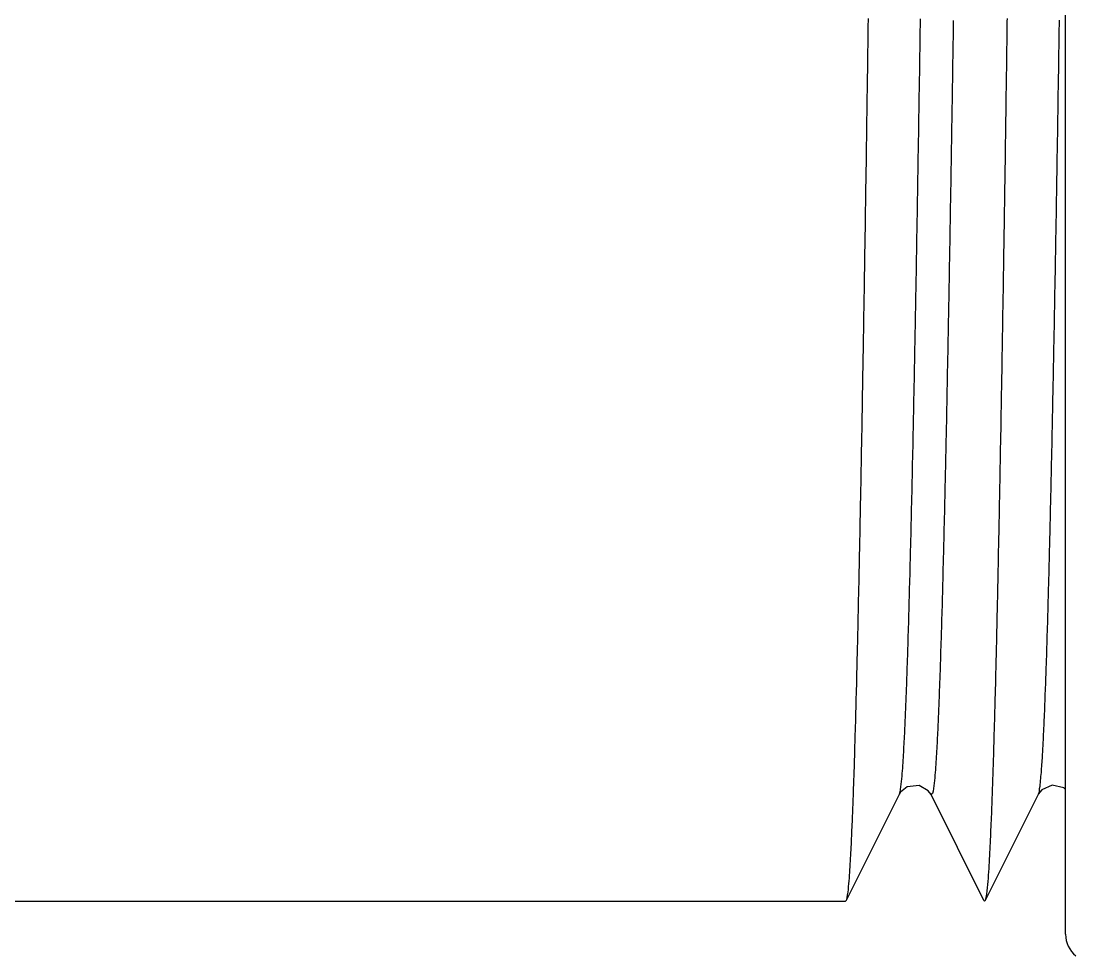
# Model space of a CAD drawing. Header units: millimetres. Extents: x 0 to 3800, y -67 to 2530.
# Drawn here: x 3271.89 to 3283.58, y 871.66 to 882.02 of the extents above; entities that cross this region are included whole.
import ezdxf

# ---------------------------------------------------------------- set-up
doc = ezdxf.new("R2010")
doc.units = ezdxf.units.MM
doc.layers.add('내부선 및 부속', color=4, linetype='Continuous')

msp = doc.modelspace()

# ---------------------------------------------------------------- linework, layer by layer
at = {"layer": '내부선 및 부속', "linetype": 'Continuous'}
for p, q in [((3283.461, 871.903), (3283.461, 913.701)), ((3281.616, 873.45), (3281.029, 872.277)), ((3282.557, 872.277), (3281.971, 873.45)), ((3283.156, 873.45), (3282.569, 872.277)), ((3261.559, 872.271), (3281.023, 872.271)), ((3261.559, 872.271), (3281.023, 872.271)), ((3281.029, 872.277), (3281.023, 872.271)), ((3282.563, 872.271), (3282.557, 872.277)), ((3282.569, 872.277), (3282.563, 872.271))]:
    msp.add_line(p, q, dxfattribs=at)
at = {"layer": '내부선 및 부속', "linetype": 'Continuous', "flags": 128}
for points in [[(3281.273, 882.047), (3281.273, 882.015), (3281.273, 882.015), (3281.272, 881.984), (3281.272, 881.953), (3281.271, 881.921), (3281.271, 881.89), (3281.27, 881.859), (3281.27, 881.827), (3281.27, 881.796), (3281.269, 881.765), (3281.269, 881.733), (3281.268, 881.702), (3281.268, 881.671), (3281.267, 881.639), (3281.267, 881.608), (3281.266, 881.577), (3281.266, 881.545), (3281.266, 881.514), (3281.265, 881.483), (3281.265, 881.451), (3281.264, 881.42), (3281.264, 881.389), (3281.263, 881.357), (3281.263, 881.326), (3281.262, 881.295), (3281.262, 881.263), (3281.262, 881.232), (3281.261, 881.201), (3281.261, 881.169), (3281.26, 881.138), (3281.26, 881.107), (3281.259, 881.075), (3281.259, 881.044), (3281.258, 881.013), (3281.258, 880.981), (3281.257, 880.95), (3281.257, 880.919), (3281.256, 880.888), (3281.256, 880.856), (3281.256, 880.825), (3281.255, 880.794), (3281.255, 880.762), (3281.254, 880.731), (3281.254, 880.7), (3281.253, 880.668), (3281.253, 880.637), (3281.252, 880.606), (3281.252, 880.574), (3281.251, 880.543), (3281.251, 880.512), (3281.25, 880.48), (3281.25, 880.449), (3281.25, 880.418), (3281.249, 880.386), (3281.249, 880.355), (3281.248, 880.324), (3281.248, 880.292), (3281.247, 880.261), (3281.247, 880.23), (3281.246, 880.198), (3281.246, 880.167), (3281.245, 880.136), (3281.245, 880.104), (3281.244, 880.073), (3281.244, 880.042), (3281.243, 880.01), (3281.243, 879.979), (3281.242, 879.948), (3281.242, 879.916), (3281.241, 879.885), (3281.241, 879.854), (3281.241, 879.822), (3281.24, 879.791), (3281.24, 879.76), (3281.239, 879.729), (3281.239, 879.697), (3281.238, 879.666), (3281.238, 879.635), (3281.237, 879.603), (3281.237, 879.572), (3281.236, 879.541), (3281.236, 879.509), (3281.235, 879.478), (3281.235, 879.447), (3281.234, 879.415), (3281.234, 879.384), (3281.233, 879.353), (3281.233, 879.321), (3281.232, 879.29), (3281.232, 879.259), (3281.231, 879.227), (3281.231, 879.196), (3281.23, 879.165), (3281.23, 879.133), (3281.229, 879.102), (3281.229, 879.071), (3281.228, 879.039), (3281.228, 879.008), (3281.227, 878.977), (3281.227, 878.945), (3281.226, 878.914), (3281.226, 878.883), (3281.226, 878.883), (3281.225, 878.851), (3281.225, 878.82), (3281.224, 878.789), (3281.224, 878.757), (3281.223, 878.726), (3281.223, 878.695), (3281.222, 878.663), (3281.222, 878.632), (3281.221, 878.601), (3281.221, 878.57), (3281.22, 878.538), (3281.219, 878.507), (3281.219, 878.476), (3281.218, 878.444), (3281.218, 878.413), (3281.217, 878.382), (3281.217, 878.35), (3281.216, 878.319), (3281.216, 878.288), (3281.215, 878.256), (3281.215, 878.225), (3281.214, 878.194), (3281.214, 878.162), (3281.213, 878.131), (3281.213, 878.1), (3281.212, 878.068), (3281.212, 878.037), (3281.211, 878.006), (3281.21, 877.974), (3281.21, 877.943), (3281.209, 877.912), (3281.209, 877.88), (3281.208, 877.849), (3281.208, 877.818), (3281.207, 877.786), (3281.207, 877.755), (3281.206, 877.724), (3281.206, 877.692), (3281.205, 877.661), (3281.204, 877.63), (3281.204, 877.598), (3281.203, 877.567), (3281.203, 877.536), (3281.202, 877.505), (3281.202, 877.473), (3281.201, 877.442), (3281.201, 877.411), (3281.2, 877.379), (3281.199, 877.348), (3281.199, 877.317), (3281.198, 877.285), (3281.198, 877.254), (3281.197, 877.223), (3281.197, 877.191), (3281.196, 877.16), (3281.195, 877.129), (3281.195, 877.097), (3281.194, 877.066), (3281.194, 877.035), (3281.193, 877.003), (3281.192, 876.972), (3281.192, 876.941), (3281.191, 876.909), (3281.191, 876.878), (3281.19, 876.847), (3281.189, 876.815), (3281.189, 876.784), (3281.188, 876.753), (3281.188, 876.721), (3281.187, 876.69), (3281.186, 876.659), (3281.186, 876.627), (3281.185, 876.596), (3281.185, 876.565), (3281.184, 876.534), (3281.183, 876.502), (3281.183, 876.471), (3281.182, 876.44), (3281.182, 876.408), (3281.181, 876.377), (3281.18, 876.346), (3281.18, 876.314), (3281.179, 876.283), (3281.178, 876.252), (3281.178, 876.22), (3281.177, 876.189), (3281.177, 876.158), (3281.176, 876.126), (3281.175, 876.095), (3281.175, 876.064), (3281.174, 876.032), (3281.173, 876.001), (3281.173, 875.97), (3281.172, 875.938), (3281.171, 875.907), (3281.171, 875.876), (3281.17, 875.844), (3281.169, 875.813), (3281.169, 875.782), (3281.168, 875.75), (3281.168, 875.75), (3281.167, 875.719), (3281.167, 875.688), (3281.166, 875.657), (3281.165, 875.625), (3281.165, 875.594), (3281.164, 875.563), (3281.163, 875.531), (3281.163, 875.5), (3281.162, 875.469), (3281.161, 875.437), (3281.16, 875.406), (3281.16, 875.375), (3281.159, 875.343), (3281.158, 875.312), (3281.158, 875.281), (3281.157, 875.249), (3281.156, 875.218), (3281.155, 875.187), (3281.155, 875.155), (3281.154, 875.124), (3281.153, 875.093), (3281.153, 875.061), (3281.152, 875.03), (3281.151, 874.999), (3281.15, 874.967), (3281.15, 874.936), (3281.149, 874.905), (3281.148, 874.874), (3281.147, 874.842), (3281.146, 874.811), (3281.146, 874.78), (3281.145, 874.748), (3281.144, 874.717), (3281.143, 874.686), (3281.143, 874.654), (3281.142, 874.623), (3281.141, 874.592), (3281.14, 874.56), (3281.139, 874.529), (3281.138, 874.498), (3281.138, 874.466), (3281.137, 874.435), (3281.136, 874.404), (3281.135, 874.372), (3281.134, 874.341), (3281.133, 874.31), (3281.133, 874.278), (3281.132, 874.247), (3281.131, 874.216), (3281.13, 874.185), (3281.129, 874.153), (3281.128, 874.122), (3281.127, 874.091), (3281.126, 874.059), (3281.125, 874.028), (3281.124, 873.997), (3281.124, 873.965), (3281.123, 873.934), (3281.122, 873.903), (3281.121, 873.871), (3281.12, 873.84), (3281.119, 873.809), (3281.118, 873.777), (3281.117, 873.746), (3281.116, 873.715), (3281.115, 873.684), (3281.114, 873.652), (3281.113, 873.621), (3281.112, 873.59), (3281.11, 873.558), (3281.109, 873.527), (3281.108, 873.496), (3281.107, 873.464), (3281.106, 873.433), (3281.105, 873.402), (3281.104, 873.37), (3281.103, 873.339), (3281.101, 873.308), (3281.1, 873.277), (3281.099, 873.245), (3281.098, 873.214), (3281.097, 873.183), (3281.095, 873.151), (3281.094, 873.12), (3281.093, 873.089), (3281.091, 873.057), (3281.09, 873.026), (3281.089, 872.995), (3281.087, 872.964), (3281.086, 872.932), (3281.084, 872.901), (3281.083, 872.87), (3281.081, 872.838), (3281.079, 872.807), (3281.078, 872.776), (3281.076, 872.745), (3281.074, 872.713), (3281.072, 872.682), (3281.07, 872.651), (3281.068, 872.619), (3281.068, 872.619), (3281.066, 872.588), (3281.064, 872.557), (3281.062, 872.526), (3281.06, 872.494), (3281.057, 872.463), (3281.054, 872.432), (3281.051, 872.401), (3281.047, 872.37), (3281.043, 872.339), (3281.038, 872.307), (3281.029, 872.278), (3281.029, 872.278)], [(3281.85, 882.043), (3281.85, 882.013), (3281.849, 881.984), (3281.849, 881.954), (3281.848, 881.925), (3281.848, 881.895), (3281.847, 881.866), (3281.847, 881.836), (3281.846, 881.807), (3281.846, 881.777), (3281.846, 881.747), (3281.845, 881.718), (3281.845, 881.688), (3281.844, 881.659), (3281.844, 881.629), (3281.843, 881.6), (3281.843, 881.57), (3281.842, 881.541), (3281.842, 881.511), (3281.841, 881.482), (3281.841, 881.452), (3281.841, 881.423), (3281.84, 881.393), (3281.84, 881.363), (3281.839, 881.334), (3281.839, 881.304), (3281.838, 881.275), (3281.838, 881.245), (3281.837, 881.216), (3281.837, 881.186), (3281.836, 881.157), (3281.836, 881.127), (3281.835, 881.098), (3281.835, 881.068), (3281.834, 881.038), (3281.834, 881.009), (3281.833, 880.979), (3281.833, 880.95), (3281.833, 880.92), (3281.832, 880.891), (3281.832, 880.861), (3281.831, 880.832), (3281.831, 880.802), (3281.83, 880.773), (3281.83, 880.743), (3281.829, 880.713), (3281.829, 880.684), (3281.828, 880.654), (3281.828, 880.625), (3281.827, 880.595), (3281.827, 880.566), (3281.826, 880.536), (3281.826, 880.507), (3281.825, 880.477), (3281.825, 880.448), (3281.824, 880.418), (3281.824, 880.389), (3281.823, 880.359), (3281.823, 880.329), (3281.822, 880.3), (3281.822, 880.27), (3281.821, 880.241), (3281.821, 880.211), (3281.82, 880.182), (3281.82, 880.152), (3281.819, 880.123), (3281.819, 880.093), (3281.818, 880.064), (3281.818, 880.034), (3281.817, 880.004), (3281.817, 879.975), (3281.816, 879.945), (3281.816, 879.916), (3281.815, 879.886), (3281.815, 879.857), (3281.814, 879.827), (3281.814, 879.798), (3281.813, 879.768), (3281.813, 879.739), (3281.812, 879.709), (3281.812, 879.68), (3281.812, 879.68), (3281.811, 879.65), (3281.811, 879.62), (3281.81, 879.591), (3281.81, 879.561), (3281.809, 879.532), (3281.809, 879.502), (3281.808, 879.473), (3281.808, 879.443), (3281.807, 879.414), (3281.807, 879.384), (3281.806, 879.355), (3281.806, 879.325), (3281.805, 879.295), (3281.805, 879.266), (3281.804, 879.236), (3281.804, 879.207), (3281.803, 879.177), (3281.803, 879.148), (3281.802, 879.118), (3281.802, 879.089), (3281.801, 879.059), (3281.801, 879.03), (3281.8, 879), (3281.799, 878.971), (3281.799, 878.941), (3281.798, 878.911), (3281.798, 878.882), (3281.797, 878.852), (3281.797, 878.823), (3281.796, 878.793), (3281.796, 878.764), (3281.795, 878.734), (3281.795, 878.705), (3281.794, 878.675), (3281.793, 878.646), (3281.793, 878.616), (3281.792, 878.586), (3281.792, 878.557), (3281.791, 878.527), (3281.791, 878.498), (3281.79, 878.468), (3281.79, 878.439), (3281.789, 878.409), (3281.789, 878.38), (3281.788, 878.35), (3281.787, 878.321), (3281.787, 878.291), (3281.786, 878.262), (3281.786, 878.232), (3281.785, 878.202), (3281.785, 878.173), (3281.784, 878.143), (3281.783, 878.114), (3281.783, 878.084), (3281.782, 878.055), (3281.782, 878.025), (3281.781, 877.996), (3281.781, 877.966), (3281.78, 877.937), (3281.779, 877.907), (3281.779, 877.877), (3281.778, 877.848), (3281.778, 877.818), (3281.777, 877.789), (3281.776, 877.759), (3281.776, 877.73), (3281.775, 877.7), (3281.775, 877.671), (3281.774, 877.641), (3281.773, 877.612), (3281.773, 877.582), (3281.772, 877.553), (3281.772, 877.523), (3281.771, 877.493), (3281.77, 877.464), (3281.77, 877.434), (3281.769, 877.405), (3281.769, 877.375), (3281.768, 877.346), (3281.767, 877.316), (3281.767, 877.287), (3281.766, 877.257), (3281.765, 877.228), (3281.765, 877.198), (3281.764, 877.169), (3281.763, 877.139), (3281.763, 877.109), (3281.762, 877.08), (3281.762, 877.05), (3281.761, 877.021), (3281.76, 876.991), (3281.76, 876.962), (3281.759, 876.932), (3281.758, 876.903), (3281.758, 876.873), (3281.757, 876.844), (3281.756, 876.814), (3281.756, 876.785), (3281.755, 876.755), (3281.754, 876.725), (3281.754, 876.725), (3281.754, 876.696), (3281.753, 876.666), (3281.752, 876.637), (3281.752, 876.607), (3281.751, 876.578), (3281.75, 876.548), (3281.75, 876.519), (3281.749, 876.489), (3281.748, 876.46), (3281.747, 876.43), (3281.747, 876.401), (3281.746, 876.371), (3281.745, 876.341), (3281.745, 876.312), (3281.744, 876.282), (3281.743, 876.253), (3281.742, 876.223), (3281.742, 876.194), (3281.741, 876.164), (3281.74, 876.135), (3281.74, 876.105), (3281.739, 876.076), (3281.738, 876.046), (3281.737, 876.017), (3281.737, 875.987), (3281.736, 875.957), (3281.735, 875.928), (3281.734, 875.898), (3281.734, 875.869), (3281.733, 875.839), (3281.732, 875.81), (3281.731, 875.78), (3281.73, 875.751), (3281.73, 875.721), (3281.729, 875.692), (3281.728, 875.662), (3281.727, 875.633), (3281.726, 875.603), (3281.726, 875.574), (3281.725, 875.544), (3281.724, 875.514), (3281.723, 875.485), (3281.722, 875.455), (3281.721, 875.426), (3281.721, 875.396), (3281.72, 875.367), (3281.719, 875.337), (3281.718, 875.308), (3281.717, 875.278), (3281.716, 875.249), (3281.715, 875.219), (3281.714, 875.19), (3281.714, 875.16), (3281.713, 875.13), (3281.712, 875.101), (3281.711, 875.071), (3281.71, 875.042), (3281.709, 875.012), (3281.708, 874.983), (3281.707, 874.953), (3281.706, 874.924), (3281.705, 874.894), (3281.704, 874.865), (3281.703, 874.835), (3281.702, 874.806), (3281.701, 874.776), (3281.7, 874.747), (3281.699, 874.717), (3281.698, 874.688), (3281.697, 874.658), (3281.696, 874.628), (3281.695, 874.599), (3281.694, 874.569), (3281.692, 874.54), (3281.691, 874.51), (3281.69, 874.481), (3281.689, 874.451), (3281.688, 874.422), (3281.687, 874.392), (3281.685, 874.363), (3281.684, 874.333), (3281.683, 874.304), (3281.682, 874.274), (3281.68, 874.245), (3281.679, 874.215), (3281.678, 874.186), (3281.676, 874.156), (3281.675, 874.127), (3281.673, 874.097), (3281.672, 874.068), (3281.67, 874.038), (3281.669, 874.009), (3281.667, 873.979), (3281.666, 873.95), (3281.664, 873.92), (3281.662, 873.891), (3281.66, 873.861), (3281.659, 873.832), (3281.657, 873.802), (3281.655, 873.773), (3281.655, 873.773), (3281.653, 873.743), (3281.651, 873.714), (3281.648, 873.684), (3281.646, 873.655), (3281.643, 873.625), (3281.64, 873.596), (3281.637, 873.567), (3281.633, 873.538), (3281.629, 873.508), (3281.625, 873.479), (3281.616, 873.451), (3281.616, 873.451)], [(3282.217, 882.025), (3282.217, 881.996), (3282.216, 881.966), (3282.216, 881.937), (3282.215, 881.907), (3282.215, 881.877), (3282.214, 881.848), (3282.214, 881.818), (3282.213, 881.789), (3282.213, 881.759), (3282.213, 881.73), (3282.212, 881.7), (3282.212, 881.671), (3282.211, 881.641), (3282.211, 881.612), (3282.21, 881.582), (3282.21, 881.553), (3282.209, 881.523), (3282.209, 881.493), (3282.208, 881.464), (3282.208, 881.434), (3282.207, 881.405), (3282.207, 881.375), (3282.207, 881.346), (3282.206, 881.316), (3282.206, 881.287), (3282.205, 881.257), (3282.205, 881.228), (3282.204, 881.198), (3282.204, 881.168), (3282.203, 881.139), (3282.203, 881.109), (3282.202, 881.08), (3282.202, 881.05), (3282.201, 881.021), (3282.201, 880.991), (3282.2, 880.962), (3282.2, 880.932), (3282.2, 880.903), (3282.199, 880.873), (3282.199, 880.843), (3282.198, 880.814), (3282.198, 880.784), (3282.197, 880.755), (3282.197, 880.725), (3282.196, 880.696), (3282.196, 880.666), (3282.195, 880.637), (3282.195, 880.607), (3282.194, 880.578), (3282.194, 880.548), (3282.193, 880.519), (3282.193, 880.489), (3282.192, 880.459), (3282.192, 880.43), (3282.191, 880.4), (3282.191, 880.371), (3282.19, 880.341), (3282.19, 880.312), (3282.189, 880.282), (3282.189, 880.253), (3282.188, 880.223), (3282.188, 880.194), (3282.187, 880.164), (3282.187, 880.134), (3282.186, 880.105), (3282.186, 880.075), (3282.185, 880.046), (3282.185, 880.016), (3282.184, 879.987), (3282.184, 879.957), (3282.183, 879.928), (3282.183, 879.898), (3282.182, 879.869), (3282.182, 879.839), (3282.181, 879.81), (3282.181, 879.78), (3282.18, 879.75), (3282.18, 879.721), (3282.179, 879.691), (3282.179, 879.662), (3282.179, 879.662), (3282.178, 879.632), (3282.178, 879.603), (3282.177, 879.573), (3282.177, 879.544), (3282.176, 879.514), (3282.176, 879.485), (3282.175, 879.455), (3282.175, 879.425), (3282.174, 879.396), (3282.174, 879.366), (3282.173, 879.337), (3282.173, 879.307), (3282.172, 879.278), (3282.172, 879.248), (3282.171, 879.219), (3282.171, 879.189), (3282.17, 879.16), (3282.17, 879.13), (3282.169, 879.101), (3282.169, 879.071), (3282.168, 879.041), (3282.167, 879.012), (3282.167, 878.982), (3282.166, 878.953), (3282.166, 878.923), (3282.165, 878.894), (3282.165, 878.864), (3282.164, 878.835), (3282.164, 878.805), (3282.163, 878.776), (3282.163, 878.746), (3282.162, 878.716), (3282.162, 878.687), (3282.161, 878.657), (3282.16, 878.628), (3282.16, 878.598), (3282.159, 878.569), (3282.159, 878.539), (3282.158, 878.51), (3282.158, 878.48), (3282.157, 878.451), (3282.157, 878.421), (3282.156, 878.392), (3282.155, 878.362), (3282.155, 878.332), (3282.154, 878.303), (3282.154, 878.273), (3282.153, 878.244), (3282.153, 878.214), (3282.152, 878.185), (3282.151, 878.155), (3282.151, 878.126), (3282.15, 878.096), (3282.15, 878.067), (3282.149, 878.037), (3282.149, 878.007), (3282.148, 877.978), (3282.147, 877.948), (3282.147, 877.919), (3282.146, 877.889), (3282.146, 877.86), (3282.145, 877.83), (3282.144, 877.801), (3282.144, 877.771), (3282.143, 877.742), (3282.143, 877.712), (3282.142, 877.683), (3282.142, 877.653), (3282.141, 877.623), (3282.14, 877.594), (3282.14, 877.564), (3282.139, 877.535), (3282.138, 877.505), (3282.138, 877.476), (3282.137, 877.446), (3282.137, 877.417), (3282.136, 877.387), (3282.135, 877.358), (3282.135, 877.328), (3282.134, 877.299), (3282.134, 877.269), (3282.133, 877.239), (3282.132, 877.21), (3282.132, 877.18), (3282.131, 877.151), (3282.13, 877.121), (3282.13, 877.092), (3282.129, 877.062), (3282.128, 877.033), (3282.128, 877.003), (3282.127, 876.974), (3282.127, 876.944), (3282.126, 876.915), (3282.125, 876.885), (3282.125, 876.855), (3282.124, 876.826), (3282.123, 876.796), (3282.123, 876.767), (3282.122, 876.737), (3282.121, 876.708), (3282.121, 876.708), (3282.121, 876.678), (3282.12, 876.649), (3282.119, 876.619), (3282.118, 876.59), (3282.118, 876.56), (3282.117, 876.531), (3282.116, 876.501), (3282.116, 876.471), (3282.115, 876.442), (3282.114, 876.412), (3282.114, 876.383), (3282.113, 876.353), (3282.112, 876.324), (3282.111, 876.294), (3282.111, 876.265), (3282.11, 876.235), (3282.109, 876.206), (3282.109, 876.176), (3282.108, 876.147), (3282.107, 876.117), (3282.106, 876.087), (3282.106, 876.058), (3282.105, 876.028), (3282.104, 875.999), (3282.103, 875.969), (3282.103, 875.94), (3282.102, 875.91), (3282.101, 875.881), (3282.1, 875.851), (3282.1, 875.822), (3282.099, 875.792), (3282.098, 875.763), (3282.097, 875.733), (3282.096, 875.703), (3282.096, 875.674), (3282.095, 875.644), (3282.094, 875.615), (3282.093, 875.585), (3282.092, 875.556), (3282.092, 875.526), (3282.091, 875.497), (3282.09, 875.467), (3282.089, 875.438), (3282.088, 875.408), (3282.087, 875.379), (3282.086, 875.349), (3282.086, 875.32), (3282.085, 875.29), (3282.084, 875.26), (3282.083, 875.231), (3282.082, 875.201), (3282.081, 875.172), (3282.08, 875.142), (3282.079, 875.113), (3282.078, 875.083), (3282.077, 875.054), (3282.077, 875.024), (3282.076, 874.995), (3282.075, 874.965), (3282.074, 874.936), (3282.073, 874.906), (3282.072, 874.877), (3282.071, 874.847), (3282.07, 874.817), (3282.069, 874.788), (3282.068, 874.758), (3282.067, 874.729), (3282.066, 874.699), (3282.064, 874.67), (3282.063, 874.64), (3282.062, 874.611), (3282.061, 874.581), (3282.06, 874.552), (3282.059, 874.522), (3282.058, 874.493), (3282.057, 874.463), (3282.056, 874.434), (3282.054, 874.404), (3282.053, 874.375), (3282.052, 874.345), (3282.051, 874.316), (3282.049, 874.286), (3282.048, 874.257), (3282.047, 874.227), (3282.045, 874.198), (3282.044, 874.168), (3282.043, 874.138), (3282.041, 874.109), (3282.04, 874.079), (3282.038, 874.05), (3282.037, 874.02), (3282.035, 873.991), (3282.034, 873.961), (3282.032, 873.932), (3282.03, 873.902), (3282.028, 873.873), (3282.027, 873.843), (3282.025, 873.814), (3282.023, 873.784), (3282.021, 873.755), (3282.021, 873.755), (3282.019, 873.726), (3282.016, 873.696), (3282.014, 873.667), (3282.011, 873.637), (3282.009, 873.608), (3282.006, 873.578), (3282.002, 873.549), (3281.999, 873.52), (3281.994, 873.49), (3281.988, 873.462), (3281.971, 873.451), (3281.971, 873.451)], [(3282.813, 882.047), (3282.812, 882.012), (3282.812, 881.976), (3282.811, 881.94), (3282.811, 881.905), (3282.81, 881.869), (3282.81, 881.833), (3282.809, 881.798), (3282.809, 881.762), (3282.808, 881.726), (3282.808, 881.691), (3282.807, 881.655), (3282.807, 881.619), (3282.806, 881.584), (3282.806, 881.548), (3282.805, 881.512), (3282.805, 881.477), (3282.804, 881.441), (3282.804, 881.405), (3282.803, 881.37), (3282.803, 881.334), (3282.802, 881.298), (3282.802, 881.262), (3282.801, 881.227), (3282.801, 881.227), (3282.801, 881.191), (3282.8, 881.155), (3282.8, 881.12), (3282.799, 881.084), (3282.799, 881.048), (3282.798, 881.013), (3282.798, 880.977), (3282.797, 880.941), (3282.797, 880.906), (3282.796, 880.87), (3282.796, 880.834), (3282.795, 880.799), (3282.794, 880.763), (3282.794, 880.727), (3282.793, 880.692), (3282.793, 880.656), (3282.792, 880.62), (3282.792, 880.585), (3282.791, 880.549), (3282.791, 880.513), (3282.79, 880.478), (3282.79, 880.442), (3282.789, 880.406), (3282.789, 880.371), (3282.788, 880.335), (3282.788, 880.299), (3282.787, 880.264), (3282.787, 880.228), (3282.786, 880.192), (3282.785, 880.157), (3282.785, 880.121), (3282.784, 880.085), (3282.784, 880.05), (3282.783, 880.014), (3282.783, 879.978), (3282.782, 879.943), (3282.782, 879.907), (3282.781, 879.871), (3282.781, 879.836), (3282.78, 879.8), (3282.779, 879.764), (3282.779, 879.729), (3282.778, 879.693), (3282.778, 879.657), (3282.777, 879.622), (3282.777, 879.586), (3282.776, 879.55), (3282.776, 879.515), (3282.775, 879.479), (3282.774, 879.443), (3282.774, 879.408), (3282.773, 879.372), (3282.773, 879.336), (3282.772, 879.301), (3282.772, 879.265), (3282.771, 879.229), (3282.77, 879.194), (3282.77, 879.158), (3282.769, 879.122), (3282.769, 879.087), (3282.768, 879.051), (3282.768, 879.015), (3282.767, 878.98), (3282.766, 878.944), (3282.766, 878.908), (3282.765, 878.872), (3282.765, 878.837), (3282.764, 878.801), (3282.764, 878.765), (3282.763, 878.73), (3282.762, 878.694), (3282.762, 878.658), (3282.761, 878.623), (3282.761, 878.587), (3282.76, 878.551), (3282.759, 878.516), (3282.759, 878.48), (3282.758, 878.444), (3282.758, 878.409), (3282.757, 878.373), (3282.756, 878.337), (3282.756, 878.302), (3282.755, 878.266), (3282.755, 878.23), (3282.754, 878.195), (3282.753, 878.159), (3282.753, 878.123), (3282.752, 878.088), (3282.752, 878.052), (3282.751, 878.016), (3282.75, 877.981), (3282.75, 877.945), (3282.749, 877.909), (3282.749, 877.874), (3282.748, 877.838), (3282.747, 877.802), (3282.747, 877.767), (3282.746, 877.731), (3282.745, 877.695), (3282.745, 877.66), (3282.745, 877.66), (3282.744, 877.624), (3282.744, 877.588), (3282.743, 877.553), (3282.742, 877.517), (3282.742, 877.481), (3282.741, 877.446), (3282.74, 877.41), (3282.74, 877.374), (3282.739, 877.339), (3282.738, 877.303), (3282.738, 877.267), (3282.737, 877.232), (3282.736, 877.196), (3282.736, 877.16), (3282.735, 877.125), (3282.734, 877.089), (3282.734, 877.053), (3282.733, 877.018), (3282.732, 876.982), (3282.732, 876.946), (3282.731, 876.911), (3282.73, 876.875), (3282.73, 876.839), (3282.729, 876.804), (3282.728, 876.768), (3282.728, 876.732), (3282.727, 876.697), (3282.726, 876.661), (3282.726, 876.625), (3282.725, 876.59), (3282.724, 876.554), (3282.724, 876.518), (3282.723, 876.483), (3282.722, 876.447), (3282.721, 876.411), (3282.721, 876.376), (3282.72, 876.34), (3282.719, 876.304), (3282.719, 876.269), (3282.718, 876.233), (3282.717, 876.197), (3282.716, 876.162), (3282.716, 876.126), (3282.715, 876.09), (3282.714, 876.055), (3282.714, 876.019), (3282.713, 875.983), (3282.712, 875.948), (3282.711, 875.912), (3282.711, 875.876), (3282.71, 875.841), (3282.709, 875.805), (3282.708, 875.769), (3282.707, 875.734), (3282.707, 875.698), (3282.706, 875.662), (3282.705, 875.627), (3282.704, 875.591), (3282.704, 875.555), (3282.703, 875.52), (3282.702, 875.484), (3282.701, 875.448), (3282.7, 875.413), (3282.7, 875.377), (3282.699, 875.341), (3282.698, 875.306), (3282.697, 875.27), (3282.696, 875.234), (3282.696, 875.199), (3282.695, 875.163), (3282.694, 875.127), (3282.693, 875.092), (3282.692, 875.056), (3282.691, 875.02), (3282.691, 874.985), (3282.69, 874.949), (3282.689, 874.913), (3282.688, 874.878), (3282.687, 874.842), (3282.686, 874.806), (3282.685, 874.771), (3282.684, 874.735), (3282.683, 874.699), (3282.683, 874.664), (3282.682, 874.628), (3282.681, 874.592), (3282.68, 874.557), (3282.679, 874.521), (3282.678, 874.485), (3282.677, 874.45), (3282.676, 874.414), (3282.675, 874.378), (3282.674, 874.343), (3282.673, 874.307), (3282.672, 874.271), (3282.671, 874.236), (3282.67, 874.2), (3282.669, 874.164), (3282.668, 874.129), (3282.667, 874.093), (3282.667, 874.093), (3282.666, 874.057), (3282.665, 874.022), (3282.664, 873.986), (3282.663, 873.95), (3282.662, 873.915), (3282.661, 873.879), (3282.66, 873.843), (3282.658, 873.808), (3282.657, 873.772), (3282.656, 873.736), (3282.655, 873.701), (3282.654, 873.665), (3282.653, 873.629), (3282.652, 873.594), (3282.65, 873.558), (3282.649, 873.522), (3282.648, 873.487), (3282.647, 873.451), (3282.645, 873.415), (3282.644, 873.38), (3282.643, 873.344), (3282.641, 873.309), (3282.64, 873.273), (3282.639, 873.237), (3282.637, 873.202), (3282.636, 873.166), (3282.634, 873.13), (3282.633, 873.095), (3282.631, 873.059), (3282.63, 873.023), (3282.628, 872.988), (3282.626, 872.952), (3282.625, 872.916), (3282.623, 872.881), (3282.621, 872.845), (3282.619, 872.81), (3282.617, 872.774), (3282.615, 872.738), (3282.613, 872.703), (3282.611, 872.667), (3282.609, 872.631), (3282.607, 872.596), (3282.604, 872.56), (3282.602, 872.525), (3282.599, 872.489), (3282.596, 872.454), (3282.592, 872.418), (3282.589, 872.383), (3282.584, 872.347), (3282.578, 872.312), (3282.569, 872.278), (3282.569, 872.278)], [(3283.39, 882.029), (3283.389, 882.006), (3283.389, 881.984), (3283.389, 881.961), (3283.388, 881.938), (3283.388, 881.916), (3283.388, 881.893), (3283.387, 881.871), (3283.387, 881.848), (3283.387, 881.826), (3283.386, 881.803), (3283.386, 881.781), (3283.386, 881.758), (3283.385, 881.736), (3283.385, 881.713), (3283.384, 881.691), (3283.384, 881.668), (3283.384, 881.646), (3283.383, 881.623), (3283.383, 881.601), (3283.383, 881.578), (3283.382, 881.555), (3283.382, 881.533), (3283.382, 881.51), (3283.381, 881.488), (3283.381, 881.465), (3283.381, 881.443), (3283.38, 881.42), (3283.38, 881.398), (3283.38, 881.375), (3283.379, 881.353), (3283.379, 881.33), (3283.379, 881.308), (3283.378, 881.285), (3283.378, 881.263), (3283.377, 881.24), (3283.377, 881.218), (3283.377, 881.195), (3283.376, 881.173), (3283.376, 881.15), (3283.376, 881.127), (3283.375, 881.105), (3283.375, 881.082), (3283.375, 881.06), (3283.374, 881.037), (3283.374, 881.015), (3283.374, 880.992), (3283.373, 880.97), (3283.373, 880.947), (3283.372, 880.925), (3283.372, 880.902), (3283.372, 880.88), (3283.371, 880.857), (3283.371, 880.835), (3283.371, 880.812), (3283.37, 880.79), (3283.37, 880.767), (3283.37, 880.745), (3283.369, 880.722), (3283.369, 880.699), (3283.368, 880.677), (3283.368, 880.654), (3283.368, 880.632), (3283.367, 880.609), (3283.367, 880.587), (3283.367, 880.564), (3283.366, 880.542), (3283.366, 880.519), (3283.366, 880.497), (3283.365, 880.474), (3283.365, 880.452), (3283.364, 880.429), (3283.364, 880.407), (3283.364, 880.384), (3283.363, 880.362), (3283.363, 880.362), (3283.363, 880.339), (3283.363, 880.317), (3283.362, 880.294), (3283.362, 880.271), (3283.361, 880.249), (3283.361, 880.226), (3283.361, 880.204), (3283.36, 880.181), (3283.36, 880.159), (3283.36, 880.136), (3283.359, 880.114), (3283.359, 880.091), (3283.358, 880.069), (3283.358, 880.046), (3283.358, 880.024), (3283.357, 880.001), (3283.357, 879.979), (3283.357, 879.956), (3283.356, 879.934), (3283.356, 879.911), (3283.355, 879.889), (3283.355, 879.866), (3283.355, 879.843), (3283.354, 879.821), (3283.354, 879.798), (3283.353, 879.776), (3283.353, 879.753), (3283.353, 879.731), (3283.352, 879.708), (3283.352, 879.686), (3283.352, 879.663), (3283.351, 879.641), (3283.351, 879.618), (3283.35, 879.596), (3283.35, 879.573), (3283.35, 879.551), (3283.349, 879.528), (3283.349, 879.506), (3283.348, 879.483), (3283.348, 879.461), (3283.348, 879.438), (3283.347, 879.415), (3283.347, 879.393), (3283.346, 879.37), (3283.346, 879.348), (3283.346, 879.325), (3283.345, 879.303), (3283.345, 879.28), (3283.344, 879.258), (3283.344, 879.235), (3283.344, 879.213), (3283.343, 879.19), (3283.343, 879.168), (3283.342, 879.145), (3283.342, 879.123), (3283.342, 879.1), (3283.341, 879.078), (3283.341, 879.055), (3283.34, 879.033), (3283.34, 879.01), (3283.34, 878.988), (3283.339, 878.965), (3283.339, 878.942), (3283.338, 878.92), (3283.338, 878.897), (3283.338, 878.875), (3283.337, 878.852), (3283.337, 878.83), (3283.336, 878.807), (3283.336, 878.785), (3283.335, 878.762), (3283.335, 878.74), (3283.335, 878.717), (3283.334, 878.695), (3283.334, 878.672), (3283.333, 878.65), (3283.333, 878.627), (3283.333, 878.605), (3283.332, 878.582), (3283.332, 878.56), (3283.331, 878.537), (3283.331, 878.514), (3283.33, 878.492), (3283.33, 878.469), (3283.33, 878.447), (3283.329, 878.424), (3283.329, 878.402), (3283.328, 878.379), (3283.328, 878.357), (3283.327, 878.334), (3283.327, 878.312), (3283.327, 878.289), (3283.326, 878.267), (3283.326, 878.244), (3283.325, 878.222), (3283.325, 878.199), (3283.324, 878.177), (3283.324, 878.154), (3283.324, 878.132), (3283.323, 878.109), (3283.323, 878.109), (3283.323, 878.086), (3283.322, 878.064), (3283.322, 878.041), (3283.321, 878.019), (3283.321, 877.996), (3283.32, 877.974), (3283.32, 877.951), (3283.32, 877.929), (3283.319, 877.906), (3283.319, 877.884), (3283.318, 877.861), (3283.318, 877.839), (3283.317, 877.816), (3283.317, 877.794), (3283.316, 877.771), (3283.316, 877.749), (3283.316, 877.726), (3283.315, 877.704), (3283.315, 877.681), (3283.314, 877.659), (3283.314, 877.636), (3283.313, 877.613), (3283.313, 877.591), (3283.312, 877.568), (3283.312, 877.546), (3283.311, 877.523), (3283.311, 877.501), (3283.31, 877.478), (3283.31, 877.456), (3283.31, 877.433), (3283.309, 877.411), (3283.309, 877.388), (3283.308, 877.366), (3283.308, 877.343), (3283.307, 877.321), (3283.307, 877.298), (3283.306, 877.276), (3283.306, 877.253), (3283.305, 877.231), (3283.305, 877.208), (3283.304, 877.186), (3283.304, 877.163), (3283.303, 877.14), (3283.303, 877.118), (3283.302, 877.095), (3283.302, 877.073), (3283.301, 877.05), (3283.301, 877.028), (3283.3, 877.005), (3283.3, 876.983), (3283.299, 876.96), (3283.299, 876.938), (3283.298, 876.915), (3283.298, 876.893), (3283.297, 876.87), (3283.297, 876.848), (3283.296, 876.825), (3283.296, 876.803), (3283.295, 876.78), (3283.295, 876.758), (3283.294, 876.735), (3283.294, 876.713), (3283.293, 876.69), (3283.293, 876.667), (3283.292, 876.645), (3283.292, 876.622), (3283.291, 876.6), (3283.291, 876.577), (3283.29, 876.555), (3283.29, 876.532), (3283.289, 876.51), (3283.289, 876.487), (3283.288, 876.465), (3283.288, 876.442), (3283.287, 876.42), (3283.287, 876.397), (3283.286, 876.375), (3283.285, 876.352), (3283.285, 876.33), (3283.284, 876.307), (3283.284, 876.285), (3283.283, 876.262), (3283.283, 876.24), (3283.282, 876.217), (3283.282, 876.194), (3283.281, 876.172), (3283.28, 876.149), (3283.28, 876.127), (3283.279, 876.104), (3283.279, 876.082), (3283.278, 876.059), (3283.278, 876.037), (3283.277, 876.014), (3283.277, 875.992), (3283.276, 875.969), (3283.275, 875.947), (3283.275, 875.924), (3283.274, 875.902), (3283.274, 875.879), (3283.273, 875.857), (3283.273, 875.857), (3283.272, 875.834), (3283.272, 875.812), (3283.271, 875.789), (3283.271, 875.767), (3283.27, 875.744), (3283.269, 875.722), (3283.269, 875.699), (3283.268, 875.676), (3283.268, 875.654), (3283.267, 875.631), (3283.266, 875.609), (3283.266, 875.586), (3283.265, 875.564), (3283.265, 875.541), (3283.264, 875.519), (3283.263, 875.496), (3283.263, 875.474), (3283.262, 875.451), (3283.261, 875.429), (3283.261, 875.406), (3283.26, 875.384), (3283.259, 875.361), (3283.259, 875.339), (3283.258, 875.316), (3283.257, 875.294), (3283.257, 875.271), (3283.256, 875.249), (3283.255, 875.226), (3283.255, 875.204), (3283.254, 875.181), (3283.253, 875.159), (3283.253, 875.136), (3283.252, 875.113), (3283.251, 875.091), (3283.25, 875.068), (3283.25, 875.046), (3283.249, 875.023), (3283.248, 875.001), (3283.248, 874.978), (3283.247, 874.956), (3283.246, 874.933), (3283.245, 874.911), (3283.245, 874.888), (3283.244, 874.866), (3283.243, 874.843), (3283.242, 874.821), (3283.242, 874.798), (3283.241, 874.776), (3283.24, 874.753), (3283.239, 874.731), (3283.238, 874.708), (3283.238, 874.686), (3283.237, 874.663), (3283.236, 874.641), (3283.235, 874.618), (3283.234, 874.596), (3283.233, 874.573), (3283.233, 874.551), (3283.232, 874.528), (3283.231, 874.506), (3283.23, 874.483), (3283.229, 874.461), (3283.228, 874.438), (3283.227, 874.415), (3283.226, 874.393), (3283.226, 874.37), (3283.225, 874.348), (3283.224, 874.325), (3283.223, 874.303), (3283.222, 874.28), (3283.221, 874.258), (3283.22, 874.235), (3283.219, 874.213), (3283.218, 874.19), (3283.217, 874.168), (3283.216, 874.145), (3283.214, 874.123), (3283.213, 874.1), (3283.212, 874.078), (3283.211, 874.055), (3283.21, 874.033), (3283.209, 874.01), (3283.208, 873.988), (3283.206, 873.965), (3283.205, 873.943), (3283.204, 873.92), (3283.203, 873.898), (3283.201, 873.875), (3283.2, 873.853), (3283.198, 873.83), (3283.197, 873.808), (3283.195, 873.785), (3283.194, 873.763), (3283.192, 873.741), (3283.191, 873.718), (3283.189, 873.696), (3283.187, 873.673), (3283.185, 873.651), (3283.183, 873.628), (3283.181, 873.606), (3283.181, 873.606), (3283.179, 873.583), (3283.176, 873.561), (3283.174, 873.539), (3283.17, 873.516), (3283.167, 873.494), (3283.163, 873.472), (3283.156, 873.451), (3283.156, 873.451)], [(3281.971, 873.45), (3281.94, 873.493), (3281.84, 873.551), (3281.707, 873.537), (3281.634, 873.479), (3281.616, 873.45)], [(3283.461, 873.506), (3283.441, 873.525), (3283.311, 873.556), (3283.197, 873.504), (3283.159, 873.456), (3283.156, 873.45)]]:
    msp.add_lwpolyline(points, dxfattribs=at)
at = {"layer": '내부선 및 부속', "linetype": 'Continuous'}
msp.add_arc((3283.769, 871.903), 0.308, 180, 230.9979, dxfattribs=at)

doc.saveas('drawing.dxf')
